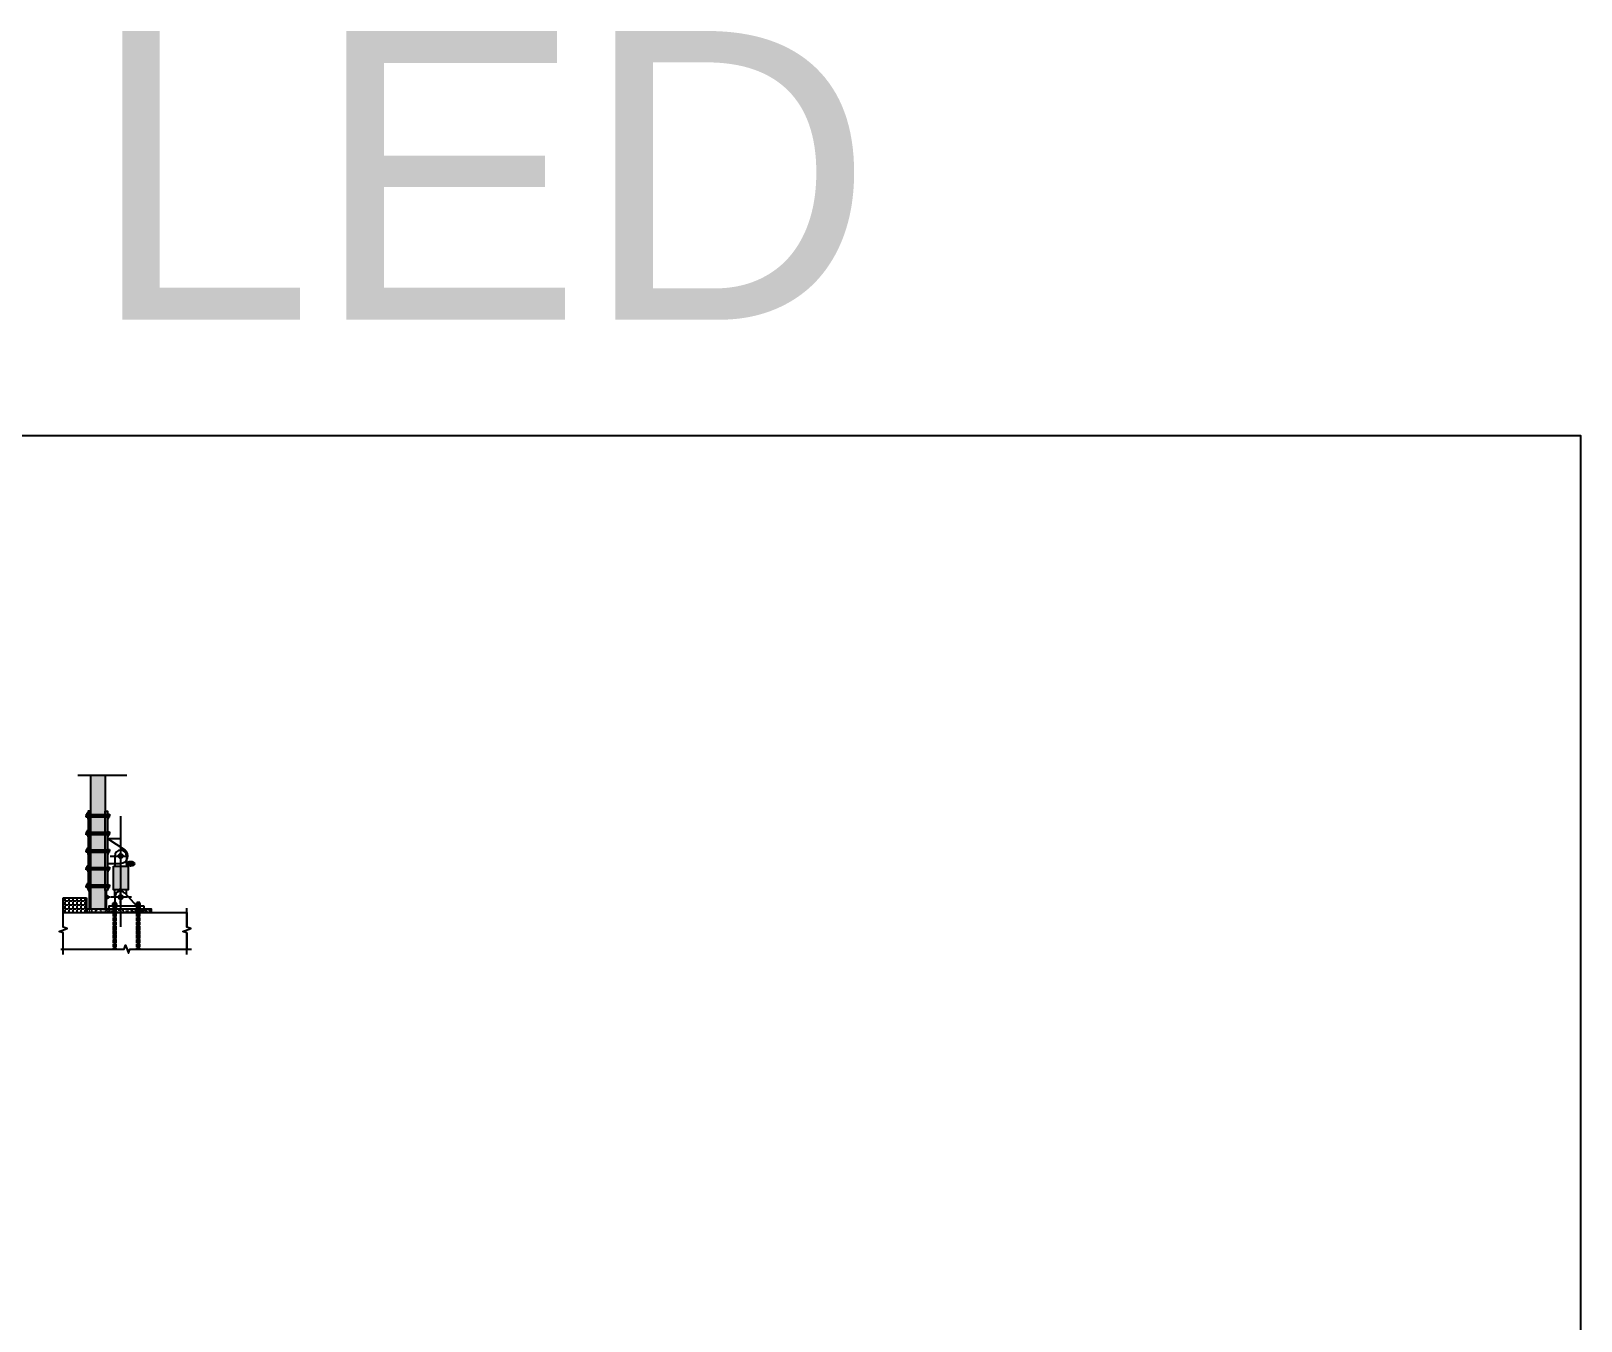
# Model space of a CAD drawing. Header units: millimetres. Extents: x -79526 to 153901, y -45620 to 21119.
# Drawn here: x 18344 to 31770, y 9829 to 20998 of the extents above; entities that cross this region are included whole.
import ezdxf

# ---------------------------------------------------------------- set-up
doc = ezdxf.new("R2010")
doc.units = ezdxf.units.MM
doc.header["$MEASUREMENT"] = 0
for name, pattern in [('ACAD_ISO02W100', [15, 12, -3]), ('CENTER', [50.8, 31.75, -6.35, 6.35, -6.35]), ('DASHED', [19.05, 12.7, -6.35])]:
    doc.linetypes.add(name, pattern=pattern)
for name, color, linetype in [('center', 7, 'CENTER'), ('Dashed', 7, 'DASHED'), ('Note', 7, 'Continuous'), ('Plot', 254, 'Continuous'), ('SolidLine', 7, 'Continuous')]:
    doc.layers.add(name, color=color, linetype=linetype)
doc.styles.get("Standard").update_dxf_attribs({"font": 'arial.ttf'})

msp = doc.modelspace()

# ---------------------------------------------------------------- hatches: boundary and pattern name
h = msp.add_hatch(color=1)
h.dxf.hatch_style = 1
edge = h.paths.add_edge_path()
edge.add_ellipse((19207, 13788), major_axis=(35, 0), ratio=0.571429, start_angle=0, end_angle=360)
at = {"layer": 'Plot', "ltscale": 0.1}
h = msp.add_hatch(color=9, dxfattribs=at)
h.dxf.hatch_style = 1
h.paths.add_polyline_path([(18987, 14555), (18860, 14555), (18860, 14214), (18987, 14214)])
h.paths.add_polyline_path([(18987, 14194), (18860, 14194), (18860, 14061), (18987, 14061)])
h.paths.add_polyline_path([(18987, 14007), (18860, 14007), (18860, 13909), (18987, 13909)])
h.paths.add_polyline_path([(18987, 14041), (18860, 14041), (18860, 14007), (18987, 14007)])
h.paths.add_polyline_path([(18987, 13889), (18860, 13889), (18860, 13756), (18987, 13756)])
h.paths.add_polyline_path([(18987, 13737), (18860, 13737), (18860, 13604), (18987, 13604)])
h.paths.add_polyline_path([(18987, 13584), (18860, 13584), (18860, 13556), (18860, 13397), (18987, 13397), (18987, 13550)])
h = msp.add_hatch(color=9, dxfattribs=at)
h.dxf.hatch_style = 1
h.paths.add_polyline_path([(19185, 13766), (19121, 13766), (19121, 13562), (19185, 13562)])
h.paths.add_polyline_path([(19121, 13766), (19058, 13766), (19058, 13562), (19121, 13562)])
h = msp.add_hatch(dxfattribs=at)
h.set_pattern_fill('ANGLE', color=9, scale=5)
h.set_pattern_definition([(0, (-402275.743, -179248.12), (0, 34.925), [25.4, -9.525]), (90, (-402275.743, -179248.12), (-34.925, 2e-15), [25.4, -9.525])])
h.paths.add_polyline_path([(18825, 13492), (18623, 13492), (18623, 13365), (18825, 13365)])
h = msp.add_hatch(dxfattribs=at)
h.set_pattern_fill('ANSI31', color=256, scale=3)
h.set_pattern_definition([(45, (-402275.743, -179248.121), (-6.7351921, 6.7351921), [])])
h.paths.add_polyline_path([(19088, 13443), (19070, 13443), (19070, 13422), (19088, 13422)])
h.paths.add_polyline_path([(19070, 13439), (19070, 13443), (19052, 13443), (19052, 13422), (19070, 13422)])
h.paths.add_polyline_path([(19083, 13422), (19070, 13422), (19070, 13397), (19083, 13397)])
h.paths.add_polyline_path([(19070, 13422), (19058, 13422), (19058, 13397), (19070, 13397)])
h.paths.add_polyline_path([(19083, 13397), (19070, 13397), (19058, 13397), (19058, 13397), (19058, 13365), (19083, 13365)])
h.paths.add_polyline_path([(19083, 13365), (19058, 13365), (19058, 13048), (19083, 13048)])
h.paths.add_polyline_path([(19083, 13452), (19070, 13452), (19070, 13443), (19083, 13443)])
h.paths.add_polyline_path([(19070, 13452), (19058, 13452), (19058, 13443), (19070, 13443)])
h = msp.add_hatch(dxfattribs=at)
h.set_pattern_fill('ANSI31', color=256, scale=3)
h.set_pattern_definition([(45, (-402072.543, -179248.121), (-6.7351921, 6.7351921), [])])
h.paths.add_polyline_path([(19291, 13443), (19274, 13443), (19274, 13422), (19291, 13422)])
h.paths.add_polyline_path([(19273, 13439), (19273, 13443), (19256, 13443), (19256, 13422), (19273, 13422)])
h.paths.add_polyline_path([(19286, 13422), (19273, 13422), (19273, 13397), (19286, 13397)])
h.paths.add_polyline_path([(19273, 13422), (19261, 13422), (19261, 13397), (19273, 13397)])
h.paths.add_polyline_path([(19286, 13397), (19273, 13397), (19261, 13397), (19261, 13397), (19261, 13365), (19286, 13365)])
h.paths.add_polyline_path([(19286, 13365), (19261, 13365), (19261, 13048), (19286, 13048)])
h.paths.add_polyline_path([(19286, 13452), (19274, 13452), (19274, 13443), (19286, 13443)])
h.paths.add_polyline_path([(19274, 13452), (19261, 13452), (19261, 13443), (19274, 13443)])
h = msp.add_hatch(dxfattribs=at)
h.set_pattern_fill('AR-CONC', color=256, scale=0.3)
h.set_pattern_definition([(50, (-402275.743, -179248.12), (54.6554007, -4.7817257), [5.715, -62.865]), (355, (-402275.743, -179248.12), (-10.5730264, 57.3170536), [4.572, -50.292175]), (100.451445, (-402271.19, -179248.52), (44.082374, 52.5353256), [4.8570026, -53.4270734]), (46.1842, (-402275.743, -179232.88), (81.323712, -12.612698), [8.5725, -94.2975]), (96.635558, (-402268.97, -179233.93), (71.22124, 74.227837), [7.285507, -80.140682]), (351.184151, (-402275.74, -179232.88), (71.22124, 74.227837), [6.85799, -75.43792]), (21, (-402268.123, -179236.69), (45.4843174, -30.6795595), [5.715, -62.865]), (326, (-402268.123, -179236.69), (18.5406085, 55.25639), [4.572, -50.292]), (71.451445, (-402264.333, -179239.247), (64.024926, 24.5768307), [4.8570026, -53.426981]), (37.5, (-402275.743, -179248.12), (0.926581, 25.3665117), [0, -49.6824, 0, -51.054, 0, -50.4825]), (7.5, (-402275.743, -179248.12), (20.0458988, 30.0541724), [0, -29.1084, 0, -48.5394, 0, -19.2405]), (327.5, (-402292.736, -179248.12), (40.67717855, -1.7186232), [0, -19.05, 0, -59.436, 0, -78.867]), (317.5, (-402300.356, -179248.12), (44.4387544, 7.6279473), [0, -24.765, 0, -39.4716, 0, -56.007])])
h.paths.add_polyline_path([(19058, 13397), (18825, 13397), (18825, 13365), (19058, 13365)])
h.paths.add_polyline_path([(19121, 13397), (19083, 13397), (19083, 13365), (19121, 13365)])
h.paths.add_polyline_path([(19261, 13397), (19121, 13397), (19121, 13365), (19261, 13365)])
h.paths.add_polyline_path([(19384, 13397), (19286, 13397), (19286, 13365), (19384, 13365)])

# ---------------------------------------------------------------- linework, layer by layer
msp.add_lwpolyline([(13221, -1340), (31770, -1340), (31770, 17493), (13221, 17493)], close=True)
at = {"color": 1}
msp.add_ellipse((19207, 13788), major_axis=(35, 0), ratio=0.571429, dxfattribs=at)
at = {"layer": 'center', "ltscale": 0.1}
for p, q in [((18822, 14204), (19025, 14204)), ((18822, 14051), (19025, 14051)), ((18822, 13899), (19025, 13899)), ((18822, 13747), (19025, 13747)), ((18822, 13594), (19025, 13594)), ((19070, 13439), (19070, 13380)), ((19273, 13439), (19273, 13380))]:
    msp.add_line(p, q, dxfattribs=at)
at = {"layer": 'center', "lineweight": -2, "ltscale": 0.15}
for p, q in [((19121, 14200), (19121, 13243)), ((19030, 13855), (19187, 13855))]:
    msp.add_line(p, q, dxfattribs=at)
at = {"layer": 'center', "linetype": 'ACAD_ISO02W100', "ltscale": 0.1}
for p, q in [((19121, 13443), (19121, 13582)), ((19216, 13499), (19020, 13499))]:
    msp.add_line(p, q, dxfattribs=at)
at = {"layer": 'Dashed', "ltscale": 0.1}
for p, q in [((19058, 13422), (19058, 13397)), ((19083, 13422), (19083, 13397)), ((19261, 13422), (19261, 13397)), ((19286, 13422), (19286, 13397))]:
    msp.add_line(p, q, dxfattribs=at)
at = {"layer": 'Note', "ltscale": 0.1}
for p, q in [((18751, 14555), (19174, 14555)), ((18860, 14555), (18860, 13397)), ((18987, 14555), (18987, 13397)), ((18860, 13397), (18987, 13397))]:
    msp.add_line(p, q, dxfattribs=at)
for points in [[(18860, 13397), (18851, 13397), (18851, 13550), (18860, 13550)], [(18987, 13397), (18997, 13397), (18997, 13550), (18987, 13550)], [(18997, 13499), (19006, 13499), (19006, 13510), (18997, 13510)], [(18997, 13499), (19006, 13499), (19006, 13488), (18997, 13488)], [(19006, 13494), (19015, 13494), (19015, 13504), (19006, 13504)], [(18825, 13397), (19384, 13397), (19384, 13365), (18825, 13365)]]:
    msp.add_lwpolyline(points, close=True, dxfattribs=at)
msp.add_circle((19121, 13499), 19.1, dxfattribs=at)
msp.add_arc((19121, 13499), 50.8, 42.7388, 180, dxfattribs=at)
at = {"layer": 'Plot', "ltscale": 0.1}
for p, q in [((19006, 14007), (19121, 14007)), ((19006, 14007), (19156, 13907)), ((19121, 13855), (19121, 13791)), ((19006, 13791), (19121, 13791)), ((18623, 13365), (18623, 13492)), ((18623, 13492), (18825, 13492)), ((18825, 13492), (18825, 13397)), ((19058, 13443), (19058, 13452)), ((19058, 13452), (19083, 13452)), ((19083, 13443), (19083, 13452)), ((19261, 13443), (19261, 13452)), ((19286, 13452), (19261, 13452)), ((19286, 13443), (19286, 13452)), ((18987, 13397), (19007, 13397))]:
    msp.add_line(p, q, dxfattribs=at)
at = {"layer": 'Plot', "linetype": 'ACAD_ISO02W100', "ltscale": 0.1}
for p, q in [((19058, 13048), (19058, 13422)), ((19083, 13048), (19083, 13422)), ((19261, 13048), (19261, 13422)), ((19286, 13048), (19286, 13422)), ((19058, 13048), (19083, 13048)), ((19261, 13048), (19286, 13048))]:
    msp.add_line(p, q, dxfattribs=at)
at = {"layer": 'Plot', "color": 7}
for points in [[(18623, 13002), (18623, 13190), (18589, 13202), (18658, 13227), (18623, 13240), (18623, 13402)], [(19693, 13002), (19693, 13190), (19659, 13202), (19728, 13227), (19693, 13240), (19693, 13402)], [(18604, 13048), (19150, 13048), (19163, 13083), (19188, 13014), (19200, 13048), (19734, 13048)]]:
    msp.add_lwpolyline(points, dxfattribs=at)
at = {"layer": 'Plot'}
for points in [[(18623, 13365), (19693, 13365), (19693, 13240)], [(19693, 13190), (19693, 13048)]]:
    msp.add_lwpolyline(points, dxfattribs=at)
at = {"layer": 'Plot', "ltscale": 0.1}
msp.add_arc((19121, 13855), 63.3, 270, 56.3224, dxfattribs=at)
at = {"layer": 'SolidLine', "lineweight": 25}
for p, q in [((18836, 14204), (18836, 14234)), ((18836, 14234), (18841, 14234)), ((19011, 14234), (19006, 14234)), ((19011, 14204), (19011, 14234)), ((18836, 14216), (18822, 14216)), ((18822, 14216), (18822, 14204)), ((18822, 14192), (18822, 14204)), ((18822, 14204), (18836, 14204)), ((18836, 14192), (18822, 14192)), ((18836, 14204), (18836, 14174)), ((18836, 14174), (18841, 14174)), ((19011, 14174), (19006, 14174)), ((19011, 14216), (19025, 14216)), ((19025, 14204), (19011, 14204)), ((19011, 14204), (19011, 14174)), ((19011, 14192), (19025, 14192)), ((19025, 14216), (19025, 14204)), ((19025, 14192), (19025, 14204)), ((18836, 14063), (18822, 14063)), ((18822, 14063), (18822, 14051)), ((18822, 14039), (18822, 14051)), ((18822, 14051), (18836, 14051)), ((18836, 14039), (18822, 14039)), ((18836, 14051), (18836, 14081)), ((18836, 14081), (18841, 14081)), ((18836, 14051), (18836, 14021)), ((18836, 14021), (18841, 14021)), ((19011, 14081), (19006, 14081)), ((19011, 14021), (19006, 14021)), ((19011, 14051), (19011, 14081)), ((19011, 14063), (19025, 14063)), ((19025, 14051), (19011, 14051)), ((19011, 14051), (19011, 14021)), ((19011, 14039), (19025, 14039)), ((19025, 14063), (19025, 14051)), ((19025, 14039), (19025, 14051)), ((18836, 13911), (18822, 13911)), ((18822, 13911), (18822, 13899)), ((18822, 13887), (18822, 13899)), ((18822, 13899), (18836, 13899)), ((18836, 13887), (18822, 13887)), ((18836, 13899), (18836, 13929)), ((18836, 13929), (18841, 13929)), ((18836, 13899), (18836, 13869)), ((18836, 13869), (18841, 13869)), ((19011, 13929), (19006, 13929)), ((19011, 13869), (19006, 13869)), ((19011, 13899), (19011, 13929)), ((19011, 13911), (19025, 13911)), ((19025, 13899), (19011, 13899)), ((19011, 13899), (19011, 13869)), ((19011, 13887), (19025, 13887)), ((19025, 13911), (19025, 13899)), ((19025, 13887), (19025, 13899)), ((18836, 13758), (18822, 13758)), ((18822, 13758), (18822, 13747)), ((18822, 13735), (18822, 13747)), ((18822, 13747), (18836, 13747)), ((18836, 13735), (18822, 13735)), ((18836, 13747), (18836, 13777)), ((18836, 13777), (18841, 13777)), ((18836, 13747), (18836, 13717)), ((18836, 13717), (18841, 13717)), ((19011, 13777), (19006, 13777)), ((19011, 13717), (19006, 13717)), ((19011, 13747), (19011, 13777)), ((19011, 13758), (19025, 13758)), ((19025, 13747), (19011, 13747)), ((19011, 13747), (19011, 13717)), ((19011, 13735), (19025, 13735)), ((19025, 13758), (19025, 13747)), ((19025, 13735), (19025, 13747)), ((18836, 13606), (18822, 13606)), ((18822, 13606), (18822, 13594)), ((18822, 13582), (18822, 13594)), ((18822, 13594), (18836, 13594)), ((18836, 13582), (18822, 13582)), ((18836, 13594), (18836, 13624)), ((18836, 13624), (18841, 13624)), ((18836, 13594), (18836, 13564)), ((18836, 13564), (18841, 13564)), ((19011, 13624), (19006, 13624)), ((19011, 13564), (19006, 13564)), ((19011, 13594), (19011, 13624)), ((19011, 13606), (19025, 13606)), ((19025, 13594), (19011, 13594)), ((19011, 13594), (19011, 13564)), ((19011, 13582), (19025, 13582)), ((19025, 13606), (19025, 13594)), ((19025, 13582), (19025, 13594)), ((19052, 13422), (19052, 13443)), ((19052, 13443), (19070, 13443)), ((19088, 13443), (19070, 13443)), ((19088, 13422), (19088, 13443)), ((19256, 13422), (19256, 13443)), ((19256, 13443), (19273, 13443)), ((19291, 13443), (19273, 13443)), ((19291, 13422), (19291, 13443))]:
    msp.add_line(p, q, dxfattribs=at)
at = {"layer": 'SolidLine'}
for p, q in [((18840, 14214), (19007, 14214)), ((18840, 14212), (19007, 14212)), ((18840, 14196), (19007, 14196)), ((18840, 14194), (19007, 14194)), ((18840, 14061), (19007, 14061)), ((18840, 14059), (19007, 14059)), ((18840, 14043), (19007, 14043)), ((18840, 14041), (19007, 14041)), ((18840, 13909), (19007, 13909)), ((18840, 13907), (19007, 13907)), ((18840, 13891), (19007, 13891)), ((18840, 13889), (19007, 13889)), ((18840, 13756), (19007, 13756)), ((18840, 13754), (19007, 13754)), ((18840, 13739), (19007, 13739)), ((18840, 13737), (19007, 13737)), ((18840, 13604), (19007, 13604)), ((18840, 13602), (19007, 13602)), ((18840, 13586), (19007, 13586)), ((18840, 13584), (19007, 13584)), ((19070, 13499), (19070, 13422)), ((19261, 13422), (19159, 13533))]:
    msp.add_line(p, q, dxfattribs=at)
at = {"layer": 'SolidLine', "ltscale": 0.1}
for p, q in [((19070, 13855), (19070, 13766)), ((19172, 13855), (19172, 13766)), ((19071, 13504), (19070, 13562)), ((19172, 13519), (19172, 13562))]:
    msp.add_line(p, q, dxfattribs=at)
at = {"layer": 'SolidLine', "lineweight": -2}
for points in [[(18841, 13556), (18860, 13556), (18860, 14242), (18841, 14242)], [(19006, 13556), (18987, 13556), (18987, 14242), (19006, 14242)], [(19058, 13766), (19185, 13766), (19185, 13562), (19058, 13562)]]:
    msp.add_lwpolyline(points, close=True, dxfattribs=at)
at = {"layer": 'SolidLine'}
msp.add_lwpolyline([(19324, 13422), (19019, 13422), (19019, 13397), (19324, 13397)], close=True, dxfattribs=at)
at = {"layer": 'SolidLine', "ltscale": 0.1}
msp.add_circle((19121, 13855), 19.1, dxfattribs=at)
msp.add_arc((19121, 13855), 50.8, 0, 180, dxfattribs=at)

# ---------------------------------------------------------------- texts
at = {"layer": 'Plot', "insert": (18848, 20998), "char_height": 2500, "attachment_point": 1}
msp.add_mtext_dynamic_manual_height_columns('LED', width=10396.68, gutter_width=0, heights=[1244], dxfattribs=at)

doc.saveas('drawing.dxf')
